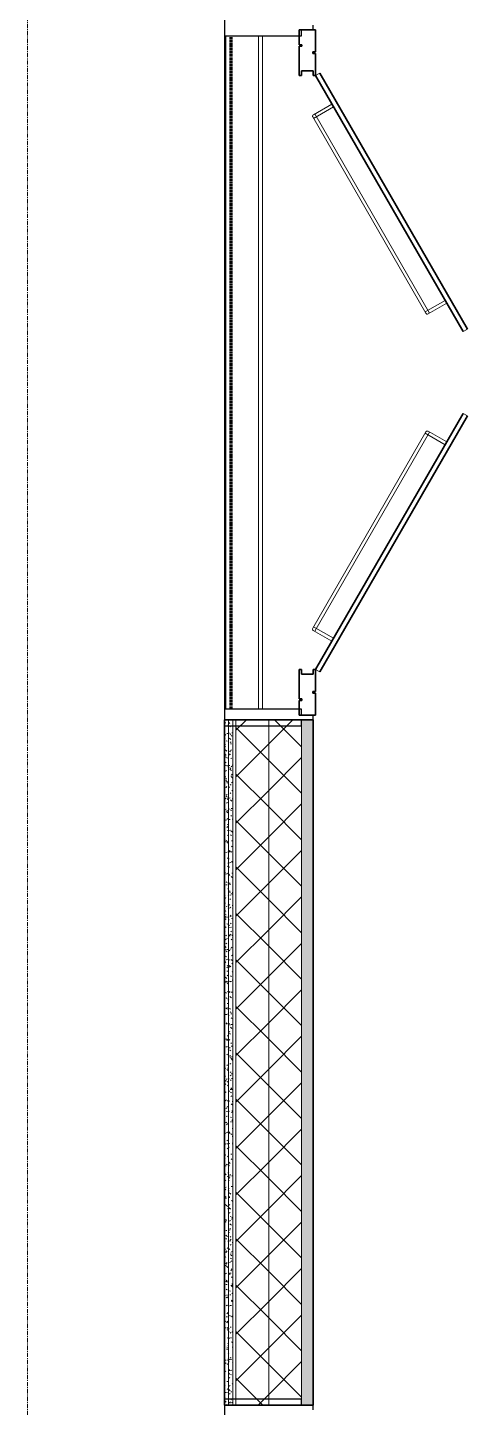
# Model space of a CAD drawing. Header units: millimetres. Extents: x -4948 to 42228, y -4856 to 69378.
# Drawn here: x 36484 to 37824, y 10592 to 14792 of the extents above; entities that cross this region are included whole.
import ezdxf

# ---------------------------------------------------------------- set-up
doc = ezdxf.new("R2010")
doc.units = ezdxf.units.MM
doc.linetypes.add('Линия сетки', pattern=[22.225, 12.7, -3.175, 3.175, -3.175])
doc.linetypes.add('Штрих 3 х 1_5 мм', pattern=[4.5, 3, -1.5])
for name, color, linetype, lineweight in [('A-AREA', 32, 'Continuous', 9), ('A-FLOR', 192, 'Continuous', 13), ('A-GLAZ-CURT', 52, 'Continuous', 9), ('A-GLAZ-CWMG', 51, 'Continuous', 9), ('A-WALL', 113, 'Continuous', 13), ('A-WALL-PATT', 111, 'Continuous', 13), ('S-GRID', 1, 'Continuous', 30)]:
    doc.layers.add(name, color=color, linetype=linetype, lineweight=lineweight)

# ---------------------------------------------------------------- blocks, each defined once
blk = doc.blocks.new('27ELB-RD-AR-0000-BIM_rvt-1-1 этаж отм_ _0_000 лотки')
at = {"layer": 'A-WALL-PATT', "lineweight": 5}
blk.add_hatch(color=252, dxfattribs=at).paths.add_polyline_path([(37319, 10599.1), (37354, 10599.1), (37354, 12685.1), (37319, 12685.1), (37319, 10699.6)], flags=0)
at = {"layer": 'A-AREA', "color": 252, "linetype": 'Штрих 3 х 1_5 мм', "lineweight": 70}
blk.add_line((37104.9, 12717.1), (37104, 14767.1), dxfattribs=at)
at = {"layer": 'A-GLAZ-CURT', "color": 252, "lineweight": 35}
for p, q in [((37361.5, 14785.1), (37311.5, 14785.1)), ((37311.5, 14785.1), (37311.5, 14740.1)), ((37361.5, 14718.1), (37361.5, 14785.1)), ((37311.5, 14740.1), (37319.5, 14740.1)), ((37319.5, 14735.1), (37311.5, 14735.1)), ((37311.5, 14735.1), (37311.5, 14646.1)), ((37319.5, 14740.1), (37319.5, 14735.1)), ((37353.5, 14713.1), (37353.5, 14718.1)), ((37353.5, 14718.1), (37361.5, 14718.1)), ((37361.5, 14713.1), (37353.5, 14713.1)), ((37361.5, 14646.1), (37361.5, 14713.1)), ((37319, 14646.1), (37319, 14660.1)), ((37319, 14660.1), (37354, 14660.1)), ((37354, 14660.1), (37354, 14646.1)), ((37311.5, 14646.1), (37319, 14646.1)), ((37354, 14646.1), (37361.5, 14646.1)), ((37361.5, 14646.1), (37811.5, 13866.7)), ((37374.5, 14653.6), (37824.5, 13874.2)), ((37361.5, 12838.1), (37811.5, 13617.5)), ((37374.5, 12830.6), (37824.5, 13610)), ((37319, 12838.1), (37311.5, 12838.1)), ((37311.5, 12838.1), (37311.5, 12749.1)), ((37319, 12824.1), (37319, 12838.1)), ((37354, 12824.1), (37319, 12824.1)), ((37361.5, 12838.1), (37354, 12838.1)), ((37354, 12838.1), (37354, 12824.1)), ((37361.5, 12771.1), (37361.5, 12838.1)), ((37353.5, 12766.1), (37353.5, 12771.1)), ((37353.5, 12771.1), (37361.5, 12771.1)), ((37311.5, 12749.1), (37319.5, 12749.1)), ((37319.5, 12744.1), (37311.5, 12744.1)), ((37311.5, 12744.1), (37311.5, 12699.1)), ((37319.5, 12749.1), (37319.5, 12744.1)), ((37361.5, 12766.1), (37353.5, 12766.1)), ((37361.5, 12699.1), (37361.5, 12766.1)), ((37311.5, 12699.1), (37361.5, 12699.1))]:
    blk.add_line(p, q, dxfattribs=at)
at = {"layer": 'A-GLAZ-CURT', "color": 252}
for p, q in [((37361.5, 14646.1), (37374.5, 14653.6)), ((37354.9, 14526.8), (37411.5, 14559.5)), ((37355.6, 14515.7), (37416.5, 14550.8)), ((37698.1, 13922.4), (37353.1, 14520)), ((37709.3, 13923.1), (37359.3, 14529.3)), ((37695.6, 13926.8), (37756.5, 13961.9)), ((37704.9, 13920.6), (37761.5, 13953.3)), ((37811.5, 13866.7), (37824.5, 13874.2)), ((37811.5, 13617.5), (37824.5, 13610)), ((37698.1, 13561.7), (37352.9, 12963.9)), ((37709.3, 13561.1), (37359.1, 12954.6)), ((37695.6, 13557.4), (37756.5, 13522.3)), ((37704.9, 13563.6), (37761.5, 13530.9)), ((37354.8, 12957.1), (37411.3, 12924.4)), ((37355.4, 12968.2), (37416.3, 12933.1)), ((37361.5, 12838.1), (37374.5, 12830.6))]:
    blk.add_line(p, q, dxfattribs=at)
for centre, start, end in [((37357.4, 14522.5), 120, 210), ((37702.4, 13924.9), 210, 300), ((37702.4, 13559.2), 60, 150), ((37357.3, 12961.4), 150, 240)]:
    blk.add_arc(centre, 5, start, end, dxfattribs=at)
at = {"layer": 'A-GLAZ-CWMG', "color": 252, "lineweight": 25, "extrusion": (0, 0, -1)}
for p, q in [((37084, 14817.1), (37084, 14767.1)), ((37319, 14767.1), (37319, 14785.1)), ((37319, 14785.1), (37354, 14785.1)), ((37354, 14785.1), (37354, 14799.1)), ((37084, 14767.1), (37319, 14767.1)), ((37319, 12717.1), (37084, 12717.1)), ((37084, 12717.1), (37084, 12667.1)), ((37319, 12699.1), (37319, 12717.1)), ((37354, 12699.1), (37319, 12699.1)), ((37319, 12667.1), (37319, 12685.1)), ((37319, 12685.1), (37354, 12685.1)), ((37354, 12685.1), (37354, 12699.1)), ((37084, 12667.1), (37319, 12667.1)), ((37319, 10617.1), (37084, 10617.1)), ((37084, 10617.1), (37084, 10567.1)), ((37319, 10599.1), (37319, 10617.1)), ((37354, 10599.1), (37319, 10599.1)), ((37354, 10585.1), (37354, 10599.1))]:
    blk.add_line(p, q, dxfattribs=at)
at = {"layer": 'A-WALL', "color": 252, "lineweight": 35}
for p, q in [((37084, 12685.1), (37084, 10599.1)), ((37354, 12685.1), (37084, 12685.1)), ((37354, 10599.1), (37354, 12685.1)), ((37084, 10599.1), (37354, 10599.1))]:
    blk.add_line(p, q, dxfattribs=at)
at = {"layer": 'A-WALL', "color": 252, "lineweight": 9}
for p, q in [((37096.5, 10599.1), (37096.5, 12685.1)), ((37109, 10599.1), (37109, 12685.1)), ((37119, 10599.1), (37119, 12685.1)), ((37219, 10599.1), (37219, 12685.1)), ((37319, 10599.1), (37319, 12685.1))]:
    blk.add_line(p, q, dxfattribs=at)
at = {"layer": 'A-WALL-PATT', "color": 252, "linetype": 'Continuous', "lineweight": 9}
for p, q in [((37087.8, 12685.1), (37089.5, 12683.5)), ((37108.4, 12685.1), (37109, 12684.7)), ((37119, 12653.1), (37151, 12685.1)), ((37219, 12611.7), (37292.4, 12685.1)), ((37319, 12602.8), (37236.6, 12685.1)), ((37084, 12677.3), (37084.9, 12678)), ((37084, 12652.2), (37085.7, 12653.5)), ((37084.7, 12675.4), (37088, 12675.8)), ((37090.7, 12643.3), (37094.1, 12643.8)), ((37093.9, 12669.1), (37096.5, 12667.4)), ((37095, 12676.8), (37096.5, 12677)), ((37096.4, 12644.1), (37096.5, 12644.1)), ((37096.5, 12677), (37098.4, 12677.2)), ((37096.5, 12667.4), (37096.7, 12667.3)), ((37096.5, 12644.1), (37099.7, 12644.5)), ((37098.1, 12675.7), (37100.5, 12673.4)), ((37099.2, 12665.7), (37102.1, 12663.9)), ((37100.2, 12664.6), (37102.8, 12666.7)), ((37101, 12640.2), (37103.6, 12642.2)), ((37106.7, 12645.4), (37109, 12645.7)), ((37219, 12561.3), (37119, 12661.3)), ((37084, 12627.1), (37086.5, 12629.1)), ((37084.3, 12609.6), (37087.6, 12610)), ((37084.7, 12602.6), (37087.3, 12604.6)), ((37085.9, 12640.7), (37088.4, 12638.4)), ((37089.2, 12621.5), (37092.1, 12619.7)), ((37098.6, 12629.1), (37100.9, 12627)), ((37100.9, 12627), (37100.9, 12627)), ((37100.9, 12627), (37103.4, 12624.7)), ((37101.8, 12615.7), (37104.4, 12617.7)), ((37102.4, 12612), (37105.8, 12612.4)), ((37104.1, 12637.3), (37107, 12635.5)), ((37108.1, 12612.7), (37109, 12612.8)), ((37119, 12511.7), (37219, 12611.7)), ((37085.1, 12573.6), (37087.9, 12571.8)), ((37085.5, 12578.1), (37088.1, 12580.1)), ((37085.6, 12576.9), (37089, 12577.3)), ((37086.4, 12594.1), (37088.7, 12592)), ((37088.7, 12592), (37088.7, 12592)), ((37088.7, 12592), (37091.2, 12589.7)), ((37090.5, 12570.2), (37093.3, 12568.4)), ((37096, 12578.2), (37096.5, 12578.3)), ((37096.5, 12578.3), (37099.3, 12578.7)), ((37099.5, 12589.7), (37102.3, 12587.9)), ((37099.8, 12581.8), (37102.3, 12579.6)), ((37102.6, 12591.2), (37105.2, 12593.3)), ((37103.4, 12566.8), (37106, 12568.8)), ((37219, 12470.2), (37319, 12570.2)), ((37319, 12461.3), (37219, 12561.3)), ((37086.3, 12553.6), (37088.9, 12555.7)), ((37087.1, 12529.1), (37089.7, 12531.2)), ((37087.6, 12546.8), (37090.1, 12544.6)), ((37091.7, 12544.8), (37095, 12545.2)), ((37095.4, 12541.8), (37096.5, 12541.1)), ((37096.5, 12541.1), (37098.2, 12540)), ((37097.4, 12545.5), (37100.7, 12546)), ((37100.3, 12535.2), (37102.6, 12533.1)), ((37100.7, 12538.4), (37103.5, 12536.6)), ((37102.6, 12533.1), (37102.6, 12533.1)), ((37102.6, 12533.1), (37105.1, 12530.8)), ((37104.2, 12542.3), (37106.8, 12544.3)), ((37105, 12517.8), (37107.6, 12519.9)), ((37107.7, 12546.9), (37109, 12547.1)), ((37219, 12419.9), (37119, 12519.9)), ((37084, 12478), (37084.2, 12478)), ((37085.2, 12511.1), (37088.5, 12511.5)), ((37086.6, 12478.4), (37089.9, 12478.8)), ((37087.9, 12504.7), (37090.5, 12506.7)), ((37088.1, 12500.2), (37090.5, 12498.1)), ((37088.7, 12480.2), (37091.3, 12482.2)), ((37090.5, 12498.1), (37090.5, 12498.1)), ((37090.5, 12498.1), (37093, 12495.8)), ((37090.7, 12494.2), (37093.5, 12492.4)), ((37096.9, 12479.7), (37100.2, 12480.2)), ((37101.5, 12488), (37104, 12485.7)), ((37103.4, 12513.4), (37106.7, 12513.9)), ((37105.6, 12510), (37108.4, 12508.2)), ((37105.8, 12493.3), (37108.4, 12495.4)), ((37084, 12473.2), (37084.5, 12472.9)), ((37086.6, 12446.3), (37089.4, 12444.5)), ((37089.4, 12453), (37091.9, 12450.7)), ((37089.5, 12455.7), (37092.1, 12457.8)), ((37090.3, 12431.3), (37092.9, 12433.3)), ((37091.9, 12442.9), (37094.8, 12441.1)), ((37092.6, 12446.3), (37095.9, 12446.7)), ((37098.3, 12447), (37101.6, 12447.5)), ((37101, 12462.4), (37103.8, 12460.6)), ((37102, 12441.4), (37104.4, 12439.3)), ((37104.4, 12439.3), (37104.4, 12439.3)), ((37104.4, 12439.3), (37106.8, 12437)), ((37106.6, 12468.9), (37109, 12470.7)), ((37107.4, 12444.4), (37109, 12445.6)), ((37108.6, 12448.4), (37109, 12448.4)), ((37119, 12370.2), (37219, 12470.2)), ((37084, 12397.4), (37084.7, 12396.9)), ((37086.1, 12412.5), (37089.5, 12413)), ((37089.9, 12406.4), (37092.2, 12404.3)), ((37091.1, 12406.8), (37093.7, 12408.8)), ((37092.2, 12404.3), (37092.2, 12404.3)), ((37092.2, 12404.3), (37094.7, 12402)), ((37096.8, 12414.5), (37099.7, 12412.7)), ((37102.2, 12411.1), (37105, 12409.3)), ((37103.3, 12394.1), (37105.7, 12391.9)), ((37104.3, 12414.9), (37107.6, 12415.4)), ((37108.2, 12419.9), (37109, 12420.5)), ((37219, 12328.8), (37319, 12428.8)), ((37319, 12319.9), (37219, 12419.9)), ((37084, 12379.4), (37085.2, 12379.5)), ((37087.5, 12379.8), (37090.9, 12380.3)), ((37091.1, 12359.1), (37093.6, 12356.9)), ((37091.9, 12382.3), (37094.5, 12384.4)), ((37092.2, 12366.9), (37095, 12365.1)), ((37092.7, 12357.8), (37095.3, 12359.9)), ((37093.6, 12347.7), (37096.5, 12348.1)), ((37096.5, 12348.1), (37096.9, 12348.2)), ((37097.9, 12381.2), (37101.2, 12381.6)), ((37099.2, 12348.5), (37102.6, 12348.9)), ((37107.1, 12382.7), (37109, 12381.5)), ((37219, 12278.5), (37119, 12378.5)), ((37084, 12346.9), (37086, 12345.6)), ((37087.1, 12314), (37090.4, 12314.4)), ((37088.1, 12319), (37090.9, 12317.2)), ((37091.6, 12312.5), (37094, 12310.4)), ((37093.4, 12315.6), (37096.2, 12313.8)), ((37093.5, 12333.4), (37096.1, 12335.4)), ((37094, 12310.4), (37094, 12310.4)), ((37094, 12310.4), (37096.4, 12308.1)), ((37094.3, 12308.9), (37096.5, 12310.6)), ((37096.5, 12310.6), (37096.9, 12310.9)), ((37102.4, 12335.1), (37105.3, 12333.3)), ((37103.8, 12347.5), (37106.1, 12345.4)), ((37105.3, 12316.4), (37108.6, 12316.8)), ((37106.1, 12345.4), (37106.1, 12345.4)), ((37106.1, 12345.4), (37108.6, 12343.1)), ((37119, 12228.8), (37219, 12328.8)), ((37084, 12280.7), (37086.1, 12281)), ((37084, 12273.4), (37084.3, 12273.1)), ((37084, 12271.1), (37086.2, 12269.7)), ((37088.5, 12281.3), (37091.8, 12281.7)), ((37092.9, 12265.3), (37095.3, 12263)), ((37095.1, 12284.4), (37096.5, 12285.5)), ((37096.5, 12285.5), (37097.7, 12286.5)), ((37098.3, 12287.2), (37101.1, 12285.4)), ((37098.8, 12282.7), (37102.1, 12283.1)), ((37103.7, 12283.8), (37106.5, 12282)), ((37105, 12300.3), (37107.5, 12298)), ((37219, 12187.4), (37319, 12287.4)), ((37319, 12178.5), (37219, 12278.5)), ((37084, 12225.8), (37084, 12225.8)), ((37093.7, 12239.7), (37096.5, 12237.9)), ((37094.5, 12249.2), (37096.5, 12249.5)), ((37095.9, 12260), (37096.5, 12260.4)), ((37096.5, 12260.4), (37098.5, 12262)), ((37096.5, 12249.5), (37097.8, 12249.7)), ((37096.5, 12237.9), (37096.5, 12237.9)), ((37096.7, 12235.5), (37099.3, 12237.5)), ((37100.2, 12250), (37103.5, 12250.4)), ((37105.5, 12253.7), (37107.8, 12251.5)), ((37107.8, 12251.5), (37107.8, 12251.5)), ((37107.8, 12251.5), (37109, 12250.5)), ((37108.6, 12255.4), (37109, 12255.2)), ((37219, 12137.1), (37119, 12237.1)), ((37084, 12200.7), (37084.8, 12201.3)), ((37084, 12182.1), (37087.1, 12182.5)), ((37084, 12181.1), (37086, 12179.3)), ((37084.6, 12220.1), (37087.5, 12218.3)), ((37088, 12215.5), (37091.4, 12215.9)), ((37089.4, 12182.8), (37092.7, 12183.2)), ((37089.5, 12191.7), (37092.4, 12189.9)), ((37093.3, 12218.7), (37095.7, 12216.6)), ((37094.9, 12188.3), (37096.5, 12187.3)), ((37095.7, 12216.6), (37095.7, 12216.6)), ((37095.7, 12216.6), (37096.5, 12215.8)), ((37096.5, 12215.8), (37098.2, 12214.3)), ((37096.5, 12187.3), (37097.7, 12186.5)), ((37097.5, 12211), (37100.1, 12213.1)), ((37098.3, 12186.6), (37100.9, 12188.6)), ((37099.7, 12184.1), (37103.1, 12184.6)), ((37103.9, 12207.9), (37106.7, 12206.1)), ((37106.2, 12217.9), (37109, 12218.2)), ((37106.7, 12206.4), (37109, 12204.4)), ((37119, 12087.4), (37219, 12187.4)), ((37084, 12175.6), (37085.6, 12176.8)), ((37084, 12150.5), (37086.4, 12152.4)), ((37084.9, 12144.2), (37087.7, 12142.4)), ((37094.6, 12171.4), (37096.5, 12169.7)), ((37095.4, 12150.7), (37096.5, 12150.8)), ((37096.5, 12169.7), (37097.1, 12169.2)), ((37096.5, 12150.8), (37098.8, 12151.1)), ((37099.1, 12162.1), (37101.7, 12164.1)), ((37099.8, 12159.9), (37102.6, 12158.1)), ((37099.9, 12137.6), (37102.5, 12139.7)), ((37101.1, 12151.4), (37104.4, 12151.9)), ((37105.1, 12156.5), (37108, 12154.7)), ((37107.2, 12159.8), (37109, 12158.2)), ((37219, 12046), (37319, 12146)), ((37084, 12135), (37084.9, 12134.2)), ((37084.5, 12125.9), (37087.2, 12127.9)), ((37085.3, 12101.4), (37088, 12103.4)), ((37089, 12117), (37092.3, 12117.4)), ((37095.1, 12124.8), (37096.5, 12123.6)), ((37095.1, 12112.4), (37096.5, 12111.5)), ((37096.5, 12123.6), (37097.4, 12122.7)), ((37096.5, 12111.5), (37098, 12110.6)), ((37097.4, 12122.7), (37097.4, 12122.7)), ((37097.4, 12122.7), (37099.9, 12120.4)), ((37100.7, 12113.1), (37103.3, 12115.2)), ((37107.2, 12119.4), (37109, 12119.6)), ((37108.5, 12112.6), (37109, 12112.1)), ((37319, 12037.1), (37219, 12137.1)), ((37084, 12088.9), (37085.3, 12087.7)), ((37084.7, 12083.5), (37088, 12084)), ((37085.3, 12087.7), (37085.3, 12087.7)), ((37085.3, 12087.7), (37087.7, 12085.4)), ((37086.1, 12092.9), (37088.9, 12091.1)), ((37086.1, 12076.9), (37088.8, 12079)), ((37086.9, 12052.4), (37089.6, 12054.5)), ((37090.4, 12084.3), (37093.7, 12084.7)), ((37091, 12064.5), (37093.8, 12062.7)), ((37096.3, 12077.6), (37096.5, 12077.4)), ((37096.4, 12061), (37096.5, 12061)), ((37096.5, 12077.4), (37098.8, 12075.3)), ((37096.5, 12061), (37099.2, 12059.2)), ((37100.7, 12085.6), (37104, 12086.1)), ((37101.5, 12088.7), (37104.1, 12090.7)), ((37102.3, 12064.2), (37104.9, 12066.2)), ((37105.4, 12080.6), (37108.2, 12078.8)), ((37109, 12066), (37109, 12066)), ((37219, 11995.7), (37119, 12095.7)), ((37084.2, 12042.6), (37086.6, 12040.3)), ((37086.4, 12016.9), (37089.2, 12015.1)), ((37087.7, 12028), (37090.4, 12030)), ((37089.9, 12018.4), (37093.2, 12018.9)), ((37096.4, 12052.2), (37096.5, 12052.2)), ((37096.5, 12052.2), (37099.7, 12052.6)), ((37096.8, 12031), (37099.2, 12028.8)), ((37099.2, 12028.8), (37099.2, 12028.8)), ((37099.2, 12028.8), (37101.6, 12026.6)), ((37101.3, 12032.7), (37104.1, 12030.9)), ((37102.1, 12052.9), (37105.4, 12053.4)), ((37103.1, 12039.7), (37105.7, 12041.8)), ((37103.9, 12015.3), (37106.5, 12017.3)), ((37106.6, 12029.2), (37109, 12027.7)), ((37108.1, 12020.8), (37109, 12021)), ((37119, 11946), (37219, 12046)), ((37084.7, 11996), (37087, 11993.8)), ((37085.6, 11985), (37088.9, 11985.4)), ((37087, 11993.8), (37087, 11993.8)), ((37087, 11993.8), (37089.5, 11991.6)), ((37088.5, 12003.5), (37091.2, 12005.5)), ((37089.3, 11979), (37092, 11981.1)), ((37091.3, 11985.7), (37094.6, 11986.2)), ((37096.6, 11985.1), (37099.4, 11983.3)), ((37098.1, 11983.7), (37100.5, 11981.5)), ((37101.6, 11987.1), (37104.9, 11987.5)), ((37104.7, 11990.8), (37107.3, 11992.8)), ((37219, 11904.6), (37319, 12004.6)), ((37319, 11895.7), (37219, 11995.7)), ((37084, 11967.9), (37085.1, 11967.2)), ((37085.9, 11948.7), (37088.4, 11946.5)), ((37087.6, 11965.6), (37090.4, 11963.8)), ((37090.1, 11954.6), (37092.8, 11956.6)), ((37090.9, 11930.1), (37093.6, 11932.1)), ((37092.5, 11937.2), (37095.3, 11935.4)), ((37097.3, 11953.7), (37100.7, 11954.1)), ((37097.8, 11933.8), (37100.7, 11932)), ((37098.6, 11937.1), (37100.9, 11935)), ((37100.9, 11935), (37100.9, 11935)), ((37100.9, 11935), (37103.4, 11932.7)), ((37103, 11954.4), (37106.3, 11954.8)), ((37105.5, 11966.3), (37108.1, 11968.4)), ((37106.3, 11941.8), (37108.9, 11943.9)), ((37106.9, 11953.3), (37109, 11951.9)), ((37219, 11854.2), (37119, 11954.2)), ((37086.4, 11902.1), (37088.7, 11900)), ((37086.6, 11886.5), (37089.9, 11886.9)), ((37087.8, 11889.6), (37090.7, 11887.8)), ((37088.7, 11900), (37088.7, 11900)), ((37088.7, 11900), (37091.2, 11897.7)), ((37090.9, 11919.9), (37094.2, 11920.4)), ((37091.7, 11905.6), (37094.4, 11907.7)), ((37092.2, 11887.2), (37095.6, 11887.7)), ((37099.8, 11889.9), (37102.3, 11887.6)), ((37102.6, 11888.6), (37105.9, 11889)), ((37102.7, 11905.4), (37105.6, 11903.6)), ((37107.1, 11917.4), (37109, 11918.8)), ((37107.9, 11892.9), (37109, 11893.8)), ((37108.1, 11902), (37109, 11901.4)), ((37119, 11804.6), (37219, 11904.6)), ((37087.6, 11854.9), (37090.1, 11852.6)), ((37092.5, 11881.2), (37095.2, 11883.2)), ((37093.3, 11856.7), (37096, 11858.7)), ((37098.1, 11857.8), (37100.9, 11856)), ((37098.3, 11855.1), (37101.6, 11855.6)), ((37104, 11855.9), (37107.3, 11856.3)), ((37108.7, 11868.4), (37109, 11868.7)), ((37219, 11763.1), (37319, 11863.1)), ((37319, 11754.2), (37219, 11854.2)), ((37084, 11841.5), (37086.5, 11839.9)), ((37084, 11820.4), (37084.8, 11820.5)), ((37088.1, 11808.3), (37090.5, 11806.1)), ((37089.1, 11838.3), (37091.9, 11836.5)), ((37090.5, 11806.1), (37090.5, 11806.1)), ((37090.5, 11806.1), (37093, 11803.9)), ((37091.8, 11821.4), (37095.1, 11821.8)), ((37094, 11809.9), (37096.5, 11808.3)), ((37094.2, 11832.2), (37096.5, 11834)), ((37095, 11807.7), (37096.5, 11808.9)), ((37096.5, 11834), (37096.8, 11834.3)), ((37096.5, 11808.9), (37097.6, 11809.8)), ((37096.5, 11808.3), (37096.8, 11808.1)), ((37099.3, 11806.5), (37102.2, 11804.7)), ((37100.3, 11843.3), (37102.6, 11841.1)), ((37102.6, 11841.1), (37102.6, 11841.1)), ((37102.6, 11841.1), (37105.1, 11838.9)), ((37108.3, 11826), (37109, 11825.6)), ((37219, 11712.8), (37119, 11812.8)), ((37087.5, 11787.9), (37090.8, 11788.4)), ((37089.3, 11762.3), (37092.1, 11760.5)), ((37089.4, 11761), (37091.9, 11758.8)), ((37093.2, 11788.7), (37096.5, 11789.1)), ((37095.8, 11783.3), (37096.5, 11783.8)), ((37096.5, 11789.1), (37096.5, 11789.1)), ((37096.5, 11783.8), (37098.4, 11785.3)), ((37096.6, 11758.8), (37099.2, 11760.8)), ((37101.5, 11796), (37104, 11793.8)), ((37103.5, 11790.1), (37106.8, 11790.5)), ((37104.2, 11778.1), (37107.1, 11776.3)), ((37119, 11663.1), (37219, 11763.1)), ((37084, 11754.6), (37084.4, 11754.7)), ((37084, 11721.7), (37085.7, 11722)), ((37092.7, 11722.9), (37096.1, 11723.3)), ((37097.4, 11734.3), (37100, 11736.4)), ((37099.2, 11756.6), (37102.5, 11757)), ((37099.6, 11730.5), (37102.4, 11728.7)), ((37102, 11749.4), (37104.4, 11747.3)), ((37104.4, 11747.3), (37104.4, 11747.3)), ((37104.4, 11747.3), (37106.8, 11745)), ((37104.9, 11757.4), (37108.2, 11757.8)), ((37219, 11621.7), (37319, 11721.7)), ((37084, 11699), (37084.4, 11699.3)), ((37085.2, 11714.4), (37088, 11712.6)), ((37088.5, 11689.4), (37091.8, 11689.9)), ((37089.9, 11714.4), (37092.2, 11712.3)), ((37090.5, 11711), (37093.4, 11709.2)), ((37092.2, 11712.3), (37092.2, 11712.3)), ((37092.2, 11712.3), (37094.7, 11710)), ((37094.1, 11690.2), (37096.5, 11690.5)), ((37095.4, 11682.6), (37096.5, 11682)), ((37096.5, 11690.5), (37097.4, 11690.6)), ((37096.5, 11682), (37098.3, 11680.8)), ((37098.2, 11709.9), (37100.8, 11711.9)), ((37099, 11685.4), (37101.6, 11687.4)), ((37100.8, 11679.2), (37103.6, 11677.4)), ((37103.3, 11702.2), (37105.7, 11699.9)), ((37104.5, 11691.5), (37107.8, 11692)), ((37319, 11612.8), (37219, 11712.8)), ((37084, 11673.9), (37085.2, 11674.9)), ((37084, 11656), (37085.3, 11656.1)), ((37084, 11648.8), (37086, 11650.4)), ((37090.8, 11635), (37093.6, 11633.2)), ((37091.1, 11667.2), (37093.6, 11664.9)), ((37099.8, 11660.9), (37102.4, 11663)), ((37100.2, 11658.1), (37103.5, 11658.5)), ((37100.6, 11636.4), (37103.2, 11638.5)), ((37103.8, 11655.6), (37106.1, 11653.4)), ((37105.7, 11650.8), (37108.5, 11649)), ((37105.8, 11658.8), (37109, 11659.2)), ((37106.1, 11653.4), (37106.1, 11653.4)), ((37106.1, 11653.4), (37108.6, 11651.2)), ((37219, 11571.4), (37119, 11671.4)), ((37084, 11623.1), (37086.7, 11623.4)), ((37084, 11614.1), (37084.6, 11613.7)), ((37084.2, 11623.9), (37086.8, 11625.9)), ((37085, 11599.4), (37087.6, 11601.5)), ((37091.6, 11620.6), (37094, 11618.4)), ((37093.7, 11624.4), (37096.5, 11624.7)), ((37094, 11618.4), (37094, 11618.4)), ((37094, 11618.4), (37096.4, 11616.2)), ((37096.5, 11624.7), (37097, 11624.8)), ((37096.5, 11591.8), (37098.4, 11592.1)), ((37101, 11603.2), (37103.9, 11601.4)), ((37101.4, 11612), (37104, 11614)), ((37105, 11608.3), (37107.5, 11606.1)), ((37105.4, 11593), (37108.7, 11593.4)), ((37119, 11521.7), (37219, 11621.7)), ((37084, 11581.4), (37084.3, 11581.2)), ((37084, 11557.3), (37086.2, 11557.6)), ((37085.8, 11574.9), (37088.4, 11577)), ((37086.6, 11550.5), (37089.2, 11552.5)), ((37086.7, 11587.1), (37089.5, 11585.3)), ((37089.4, 11590.9), (37092.7, 11591.3)), ((37092, 11583.7), (37094.8, 11581.9)), ((37092.9, 11573.3), (37095.3, 11571.1)), ((37095.1, 11591.7), (37096.5, 11591.8)), ((37096.9, 11555.3), (37099.7, 11553.5)), ((37101.1, 11559.6), (37104.4, 11560)), ((37102.2, 11587.5), (37104.8, 11589.5)), ((37102.3, 11551.9), (37105.1, 11550.1)), ((37103, 11563), (37105.6, 11565.1)), ((37105.5, 11561.7), (37107.8, 11559.6)), ((37106.8, 11560.3), (37109, 11560.6)), ((37107.8, 11559.6), (37107.8, 11559.6)), ((37107.8, 11559.6), (37109, 11558.5)), ((37219, 11480.3), (37319, 11580.3)), ((37319, 11471.4), (37219, 11571.4)), ((37084, 11538.3), (37084.8, 11537.8)), ((37084.3, 11524.5), (37087.6, 11524.9)), ((37087.4, 11526), (37090, 11528)), ((37093.3, 11526.7), (37095.7, 11524.6)), ((37094.6, 11525.8), (37096.5, 11526.1)), ((37095.7, 11524.6), (37095.7, 11524.6)), ((37095.7, 11524.6), (37096.5, 11523.9)), ((37096.5, 11526.1), (37097.9, 11526.3)), ((37096.5, 11523.9), (37098.2, 11522.3)), ((37103.8, 11538.6), (37106.4, 11540.6)), ((37104.6, 11514.1), (37107.2, 11516.1)), ((37106.7, 11514.5), (37109, 11512.4)), ((37107.2, 11523.5), (37109, 11522.4)), ((37219, 11430), (37119, 11530)), ((37084, 11489.2), (37086, 11487.3)), ((37084, 11487.8), (37086.1, 11486.4)), ((37088.2, 11501.5), (37090.8, 11503.6)), ((37089, 11477.1), (37091.6, 11479.1)), ((37090.3, 11492.4), (37093.7, 11492.8)), ((37092.3, 11507.8), (37095.1, 11506)), ((37094.6, 11479.5), (37096.5, 11477.7)), ((37096, 11493.1), (37096.5, 11493.2)), ((37096.5, 11493.2), (37099.3, 11493.6)), ((37096.5, 11477.7), (37097.1, 11477.2)), ((37102.5, 11476), (37105.3, 11474.2)), ((37105.4, 11489.6), (37108, 11491.7)), ((37106.2, 11465.2), (37108.8, 11467.2)), ((37106.3, 11494.5), (37109, 11494.8)), ((37107.2, 11467.9), (37109, 11466.3)), ((37119, 11380.3), (37219, 11480.3)), ((37084, 11458.7), (37087.2, 11459.1)), ((37084, 11443.1), (37084.9, 11442.2)), ((37085.2, 11425.9), (37088.6, 11426.4)), ((37088.1, 11459.9), (37091, 11458.1)), ((37089.8, 11452.6), (37092.4, 11454.6)), ((37090.6, 11428.1), (37093.2, 11430.2)), ((37093.5, 11456.4), (37096.3, 11454.6)), ((37095.1, 11432.9), (37096.5, 11431.6)), ((37095.6, 11427.3), (37096.5, 11427.4)), ((37096.5, 11431.6), (37097.4, 11430.7)), ((37096.5, 11427.4), (37098.9, 11427.7)), ((37097.4, 11430.7), (37097.4, 11430.7)), ((37097.4, 11430.7), (37099.9, 11428.5)), ((37098.4, 11428), (37101.2, 11426.2)), ((37102.1, 11461), (37105.4, 11461.5)), ((37103.8, 11424.6), (37106.6, 11422.8)), ((37107, 11440.7), (37109, 11442.2)), ((37107.7, 11461.8), (37109, 11462)), ((37219, 11338.9), (37319, 11438.9)), ((37319, 11330), (37219, 11430)), ((37084, 11412), (37086.3, 11410.5)), ((37084, 11396.9), (37085.3, 11395.7)), ((37085.3, 11395.7), (37085.3, 11395.7)), ((37085.3, 11395.7), (37087.7, 11393.5)), ((37091.3, 11393.9), (37094.6, 11394.3)), ((37091.4, 11403.6), (37094, 11405.7)), ((37096.3, 11385.6), (37096.5, 11385.5)), ((37096.5, 11385.5), (37098.8, 11383.4)), ((37097, 11394.6), (37100.3, 11395)), ((37107.3, 11396), (37109, 11396.2)), ((37107.8, 11416.2), (37109, 11417.2)), ((37108.5, 11420.6), (37109, 11420.1)), ((37108.6, 11391.7), (37109, 11392.1)), ((37108.7, 11396.2), (37109, 11396)), ((37219, 11288.5), (37119, 11388.5)), ((37084.2, 11350.6), (37086.6, 11348.4)), ((37084.7, 11361), (37087.5, 11359.2)), ((37084.8, 11360.1), (37088.1, 11360.6)), ((37092.2, 11379.2), (37094.8, 11381.2)), ((37093, 11354.7), (37095.6, 11356.7)), ((37093.7, 11380.5), (37096.5, 11378.7)), ((37096.5, 11378.7), (37096.6, 11378.7)), ((37103, 11362.5), (37106.3, 11363)), ((37104, 11348.7), (37106.8, 11346.9)), ((37108.7, 11363.3), (37109, 11363.3)), ((37109, 11374), (37109, 11374)), ((37084.7, 11304), (37087, 11301.9)), ((37086.2, 11327.4), (37089.5, 11327.9)), ((37087, 11301.9), (37087, 11301.9)), ((37087, 11301.9), (37089.5, 11299.6)), ((37089.6, 11332.6), (37092.4, 11330.8)), ((37093.8, 11330.2), (37096.4, 11332.3)), ((37094.6, 11305.8), (37096.5, 11307.2)), ((37095, 11329.2), (37096.5, 11328.2)), ((37096.5, 11328.8), (37099.8, 11329.2)), ((37096.5, 11328.2), (37097.8, 11327.4)), ((37096.5, 11307.2), (37097.2, 11307.8)), ((37096.8, 11339), (37099.2, 11336.9)), ((37099.2, 11336.9), (37099.2, 11336.9)), ((37099.2, 11336.9), (37101.6, 11334.6)), ((37099.9, 11300.8), (37102.7, 11299)), ((37119, 11238.9), (37219, 11338.9)), ((37085, 11285), (37087.8, 11283.2)), ((37085.7, 11261.6), (37089.1, 11262)), ((37085.9, 11256.8), (37088.4, 11254.5)), ((37092.2, 11295.3), (37095.6, 11295.8)), ((37095.4, 11281.3), (37096.5, 11282.1)), ((37096.2, 11256.8), (37096.5, 11257.1)), ((37096.5, 11282.1), (37098, 11283.3)), ((37096.5, 11257.1), (37098.8, 11258.9)), ((37097.9, 11296.1), (37101.2, 11296.5)), ((37098.1, 11291.8), (37100.5, 11289.5)), ((37103.9, 11264), (37107.3, 11264.4)), ((37105.2, 11297.4), (37108.1, 11295.6)), ((37108.2, 11297.4), (37109, 11297.5)), ((37219, 11197.5), (37319, 11297.5)), ((37319, 11188.5), (37219, 11288.5)), ((37084, 11228.5), (37084.8, 11228.6)), ((37086.2, 11233.7), (37089, 11231.9)), ((37087.1, 11228.9), (37090.5, 11229.3)), ((37095.2, 11253.2), (37096.5, 11252.4)), ((37096.5, 11252.4), (37098, 11251.4)), ((37097, 11232.4), (37099.6, 11234.4)), ((37097.5, 11230.3), (37100.8, 11230.7)), ((37098.5, 11245.2), (37100.9, 11243)), ((37100.9, 11243), (37100.9, 11243)), ((37100.9, 11243), (37103.4, 11240.8)), ((37105.5, 11221.4), (37108.3, 11219.6)), ((37219, 11147.1), (37119, 11247.1)), ((37084, 11172.2), (37084.1, 11172.3)), ((37086.4, 11210.2), (37088.7, 11208)), ((37088.7, 11208), (37088.7, 11208)), ((37088.7, 11208), (37091.2, 11205.8)), ((37091.1, 11205.3), (37093.9, 11203.5)), ((37093.2, 11196.8), (37096.5, 11197.2)), ((37096.5, 11201.9), (37099.3, 11200.1)), ((37096.5, 11201.9), (37096.5, 11201.9)), ((37096.5, 11197.2), (37096.5, 11197.3)), ((37097.8, 11207.9), (37100.4, 11209.9)), ((37098.6, 11183.4), (37101.2, 11185.5)), ((37098.8, 11197.6), (37102.2, 11198)), ((37099.8, 11197.9), (37102.3, 11195.7)), ((37101.4, 11173.5), (37104.2, 11171.7)), ((37119, 11097.5), (37219, 11197.5)), ((37084, 11147.1), (37084.9, 11147.8)), ((37084, 11129.8), (37085.7, 11130.1)), ((37086.4, 11157.7), (37089.3, 11155.9)), ((37086.7, 11163.1), (37090, 11163.5)), ((37087.6, 11162.9), (37090.1, 11160.7)), ((37088.1, 11130.4), (37091.4, 11130.8)), ((37098.4, 11131.7), (37101.7, 11132.2)), ((37099.4, 11158.9), (37102, 11161)), ((37100.2, 11134.5), (37102.8, 11136.5)), ((37100.3, 11151.3), (37102.6, 11149.2)), ((37102.6, 11149.2), (37102.6, 11149.2)), ((37102.6, 11149.2), (37105.1, 11146.9)), ((37104.9, 11165.5), (37108.2, 11165.9)), ((37106.7, 11170.1), (37109, 11168.6)), ((37219, 11056), (37319, 11156)), ((37319, 11047.1), (37219, 11147.1)), ((37084, 11122), (37085.7, 11123.4)), ((37084, 11108.7), (37085.1, 11108)), ((37084, 11097), (37086.5, 11098.9)), ((37087.7, 11106.4), (37090.5, 11104.6)), ((37088.1, 11116.3), (37090.5, 11114.2)), ((37090.5, 11114.2), (37090.5, 11114.2)), ((37090.5, 11114.2), (37092.9, 11111.9)), ((37094.1, 11098.3), (37096.5, 11098.6)), ((37096.5, 11098.6), (37097.4, 11098.7)), ((37096.7, 11125.9), (37099.5, 11124.1)), ((37099.8, 11099), (37103.1, 11099.5)), ((37101, 11110), (37103.6, 11112)), ((37101.5, 11104.1), (37104, 11101.8)), ((37107, 11094.1), (37109, 11092.8)), ((37219, 11005.7), (37119, 11105.7)), ((37084.7, 11072.4), (37087.3, 11074.4)), ((37085.5, 11047.9), (37088.1, 11050)), ((37087.6, 11064.6), (37090.9, 11065)), ((37089.4, 11069.1), (37091.9, 11066.8)), ((37092.6, 11078), (37095.4, 11076.2)), ((37097.9, 11074.6), (37100.8, 11072.8)), ((37101.8, 11085.5), (37104.4, 11087.6)), ((37102, 11057.5), (37104.4, 11055.3)), ((37102.6, 11061.1), (37105.2, 11063.1)), ((37102.8, 11046.2), (37105.7, 11044.4)), ((37104.4, 11055.3), (37104.4, 11055.3)), ((37104.4, 11055.3), (37106.8, 11053.1)), ((37105.8, 11066.9), (37109, 11067.4)), ((37119, 10956), (37219, 11056)), ((37084, 11031.2), (37086.7, 11031.5)), ((37086.3, 11023.4), (37088.9, 11025.5)), ((37087.9, 11030.4), (37090.7, 11028.6)), ((37089, 11031.9), (37092.3, 11032.3)), ((37089.9, 11022.5), (37092.2, 11020.3)), ((37092.2, 11020.3), (37092.2, 11020.3)), ((37092.2, 11020.3), (37094.7, 11018.1)), ((37099.3, 11033.2), (37102.7, 11033.7)), ((37103.3, 11010.2), (37105.7, 11008)), ((37103.4, 11036.6), (37106, 11038.6)), ((37104.2, 11012.1), (37106.8, 11014.2)), ((37108.2, 11042.8), (37109, 11042.3)), ((37219, 10914.6), (37319, 11014.6)), ((37319, 10905.7), (37219, 11005.7)), ((37084, 10982.4), (37086.6, 10980.7)), ((37087.1, 10999), (37089.7, 11001)), ((37087.9, 10974.5), (37090.5, 10976.5)), ((37088.6, 10966), (37091.9, 10966.5)), ((37089.2, 10979.1), (37092, 10977.3)), ((37091.1, 10975.2), (37093.6, 10973)), ((37095.1, 10999.8), (37096.5, 11000)), ((37096.5, 11000), (37098.4, 11000.2)), ((37098.2, 10998.6), (37101, 10996.8)), ((37100.7, 11000.5), (37104, 11001)), ((37103.8, 10963.6), (37106.1, 10961.5)), ((37105, 10987.6), (37107.6, 10989.7)), ((37105.8, 10963.2), (37108.4, 10965.2)), ((37106.8, 10968.4), (37109, 10968.7)), ((37108.4, 10966.8), (37109, 10966.5)), ((37219, 10864.3), (37119, 10964.3)), ((37084.3, 10932.6), (37087.6, 10933)), ((37088.7, 10950), (37091.3, 10952.1)), ((37089.5, 10925.6), (37092.1, 10927.6)), ((37090, 10933.3), (37093.3, 10933.8)), ((37091.6, 10928.6), (37093.9, 10926.5)), ((37093.9, 10926.5), (37093.9, 10926.5)), ((37093.9, 10926.5), (37096.4, 10924.2)), ((37094.1, 10950.7), (37096.5, 10949.2)), ((37096.5, 10949.2), (37096.9, 10948.9)), ((37099.4, 10947.3), (37102.2, 10945.5)), ((37100.3, 10934.7), (37103.6, 10935.1)), ((37106.1, 10961.5), (37106.1, 10961.5)), ((37106.1, 10961.5), (37108.6, 10959.2)), ((37106.6, 10938.7), (37109, 10940.5)), ((37084, 10889.5), (37084.3, 10889.2)), ((37089.4, 10903.2), (37092.2, 10901.4)), ((37090.3, 10901.1), (37092.9, 10903.1)), ((37091.1, 10876.6), (37093.7, 10878.7)), ((37092.8, 10881.4), (37095.3, 10879.1)), ((37096, 10901.2), (37096.5, 10901.3)), ((37096.5, 10901.3), (37099.3, 10901.7)), ((37101.7, 10902), (37105, 10902.4)), ((37104.3, 10918.9), (37107.1, 10917.1)), ((37105, 10916.4), (37107.5, 10914.1)), ((37107.4, 10914.2), (37109, 10915.5)), ((37108.2, 10889.8), (37109, 10890.4)), ((37119, 10814.6), (37219, 10914.6)), ((37085.3, 10855.2), (37088.1, 10853.4)), ((37089.5, 10867.5), (37092.8, 10867.9)), ((37090.6, 10851.8), (37093.5, 10850)), ((37091.9, 10852.1), (37094.5, 10854.2)), ((37099.7, 10871.4), (37102.5, 10869.5)), ((37101.2, 10836.2), (37104.5, 10836.6)), ((37105.5, 10869.8), (37107.8, 10867.6)), ((37107.7, 10869.9), (37109, 10870.1)), ((37107.8, 10867.6), (37107.8, 10867.6)), ((37107.8, 10867.6), (37109, 10866.6)), ((37219, 10773.2), (37319, 10873.2)), ((37319, 10764.3), (37219, 10864.3)), ((37084, 10797.2), (37086, 10795.4)), ((37085.2, 10834.1), (37088.6, 10834.5)), ((37090.9, 10834.8), (37094.2, 10835.2)), ((37092.7, 10827.7), (37095.3, 10829.7)), ((37093.3, 10834.8), (37095.7, 10832.6)), ((37093.5, 10803.2), (37096.1, 10805.2)), ((37095.5, 10823.4), (37096.5, 10822.8)), ((37095.7, 10832.6), (37095.7, 10832.6)), ((37095.7, 10832.6), (37096.5, 10831.9)), ((37096.5, 10831.9), (37098.2, 10830.4)), ((37096.5, 10822.8), (37098.4, 10821.6)), ((37097, 10802.7), (37100.3, 10803.2)), ((37100.9, 10820), (37103.7, 10818.2)), ((37102.6, 10803.5), (37105.9, 10803.9)), ((37106.7, 10822.5), (37109, 10820.5)), ((37219, 10722.9), (37119, 10822.9)), ((37084, 10755), (37084.7, 10754.5)), ((37090.5, 10769), (37093.8, 10769.4)), ((37090.9, 10775.9), (37093.7, 10774.1)), ((37094.3, 10778.7), (37096.5, 10780.4)), ((37094.6, 10787.5), (37096.5, 10785.8)), ((37095.1, 10754.3), (37096.5, 10755.4)), ((37096.5, 10785.8), (37097.1, 10785.2)), ((37096.5, 10780.4), (37096.9, 10780.8)), ((37096.5, 10755.4), (37097.7, 10756.3)), ((37105.8, 10791.6), (37108.6, 10789.8)), ((37107.2, 10775.9), (37109, 10774.3)), ((37108.7, 10771.4), (37109, 10771.4)), ((37119, 10673.2), (37219, 10773.2)), ((37084, 10751.1), (37084.9, 10750.2)), ((37086.2, 10735.5), (37089.5, 10736)), ((37086.8, 10728), (37089.6, 10726.2)), ((37091.8, 10736.3), (37095.2, 10736.7)), ((37092.1, 10724.5), (37094.9, 10722.7)), ((37095.1, 10740.9), (37096.5, 10739.6)), ((37095.9, 10729.8), (37096.5, 10730.3)), ((37096.5, 10739.6), (37097.4, 10738.8)), ((37096.5, 10730.3), (37098.5, 10731.8)), ((37097.4, 10738.8), (37097.4, 10738.8)), ((37097.4, 10738.8), (37099.9, 10736.5)), ((37101.1, 10744.1), (37104, 10742.3)), ((37102.2, 10737.6), (37105.5, 10738.1)), ((37108.5, 10728.7), (37109, 10728.2)), ((37219, 10631.8), (37319, 10731.8)), ((37319, 10622.9), (37219, 10722.9)), ((37084, 10705), (37085.3, 10703.8)), ((37084, 10695.6), (37084, 10695.6)), ((37084, 10679.2), (37084.9, 10678.6)), ((37084, 10670.5), (37084.8, 10671.1)), ((37084, 10669.5), (37084.4, 10669.5)), ((37085.3, 10703.8), (37085.3, 10703.8)), ((37085.3, 10703.8), (37087.7, 10701.5)), ((37091.4, 10670.5), (37094.7, 10670.9)), ((37096.3, 10693.7), (37096.5, 10693.5)), ((37096.5, 10693.5), (37098.8, 10691.4)), ((37096.7, 10705.3), (37099.3, 10707.4)), ((37097, 10696.2), (37099.8, 10694.4)), ((37097.5, 10680.9), (37100.1, 10682.9)), ((37097.9, 10704.2), (37101.2, 10704.6)), ((37102.4, 10692.7), (37105.2, 10690.9)), ((37103.5, 10704.9), (37106.9, 10705.4)), ((37109, 10682.1), (37109, 10682.1)), ((37201.3, 10599.1), (37119, 10681.4)), ((37084, 10645.4), (37085.6, 10646.7)), ((37084, 10628.7), (37086.2, 10627.3)), ((37084.2, 10658.7), (37086.6, 10656.4)), ((37087.1, 10637), (37090.5, 10637.5)), ((37092.4, 10648.6), (37095.2, 10646.8)), ((37092.8, 10637.8), (37096.1, 10638.2)), ((37096.8, 10647.1), (37099.2, 10644.9)), ((37098.3, 10656.4), (37100.9, 10658.4)), ((37099.1, 10631.9), (37101.7, 10634)), ((37099.2, 10644.9), (37099.2, 10644.9)), ((37099.2, 10644.9), (37101.6, 10642.7)), ((37103.1, 10639.1), (37106.4, 10639.6)), ((37107.3, 10664.4), (37109, 10663.3)), ((37186.3, 10599.1), (37219, 10631.8)), ((37084, 10620.3), (37086.4, 10622.2)), ((37084.7, 10612.1), (37087, 10609.9)), ((37087, 10609.9), (37087, 10609.9)), ((37087, 10609.9), (37089.5, 10607.7)), ((37088.2, 10600.7), (37090.7, 10599.1)), ((37098.1, 10599.8), (37098.8, 10599.1)), ((37098.8, 10605.7), (37102.2, 10606.1)), ((37099.9, 10607.4), (37102.5, 10609.5)), ((37102.6, 10616.8), (37105.4, 10615)), ((37104.5, 10606.4), (37107.8, 10606.9))]:
    blk.add_line(p, q, dxfattribs=at)
blk = doc.blocks.new('27ELB-RD-KR2-0000-BIM_rvt-1-1 этаж отм_ _0_000 лотки')
at = {"layer": 'A-FLOR', "color": 252, "lineweight": 15}
blk.add_line((37083.9, 7426.8), (37083.9, 18029.7), dxfattribs=at)
at = {"layer": 'A-WALL', "color": 252, "lineweight": 15}
for p, q in [((37084.2, 12717.1), (37084.2, 14767.1)), ((37086.2, 14767.4), (37086.2, 12716.9)), ((37086.2, 12716.9), (37086.2, 14767.4)), ((37088.2, 14767.1), (37088.2, 12717.1)), ((37088.2, 12717.1), (37088.2, 14767.1)), ((37188.2, 12717.1), (37188.2, 14767.1)), ((37200.2, 14767.1), (37200.2, 12717.1))]:
    blk.add_line(p, q, dxfattribs=at)
at = {"layer": 'S-GRID', "color": 252, "linetype": 'Линия сетки', "lineweight": 9}
blk.add_line((36483.9, -4856.4), (36483.9, 68377.9), dxfattribs=at)

msp = doc.modelspace()

# ---------------------------------------------------------------- block references
at = {"lineweight": 5}
for name in ['27ELB-RD-KR2-0000-BIM_rvt-1-1 этаж отм_ _0_000 лотки', '27ELB-RD-AR-0000-BIM_rvt-1-1 этаж отм_ _0_000 лотки']:
    msp.add_blockref(name, (0, 0), dxfattribs=at)

doc.saveas('drawing.dxf')
